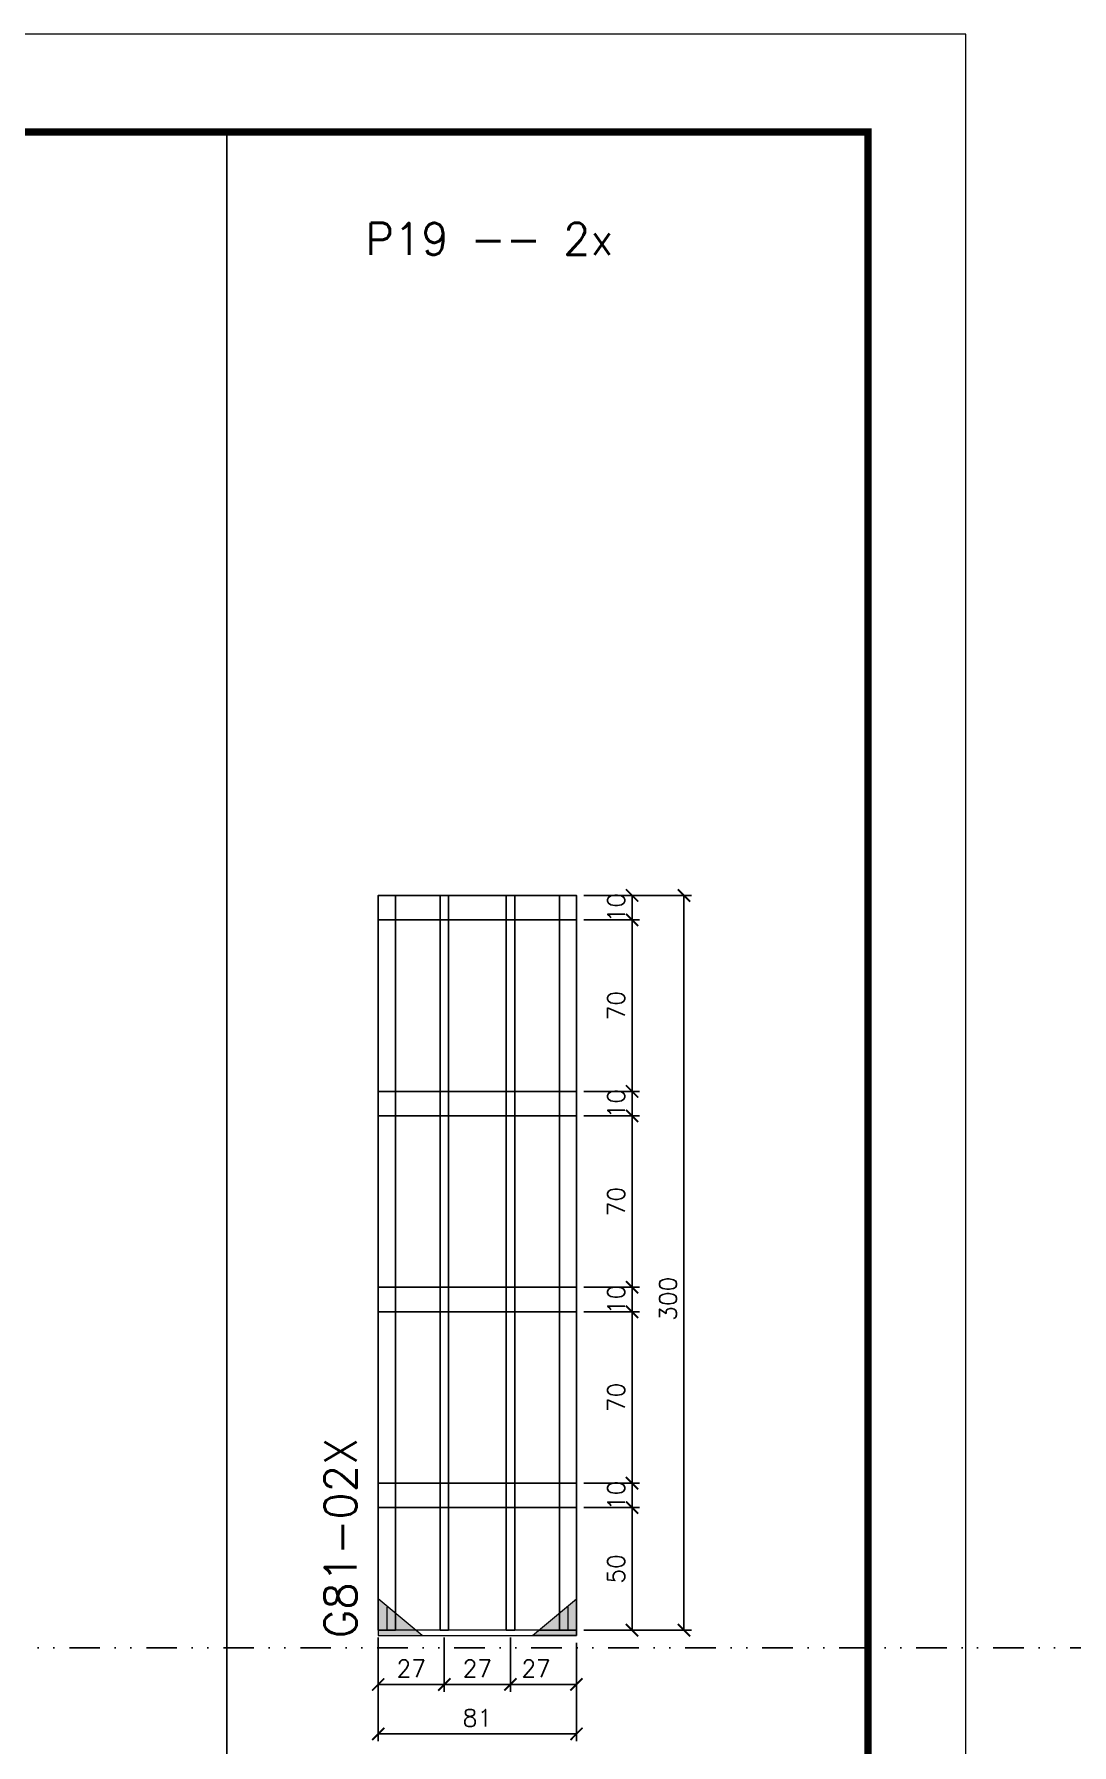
# Model space of a CAD drawing. Extents: x 13770 to 23315, y 867 to 16997.
# Drawn here: x 17089 to 17513, y 8110 to 8808 of the extents above; entities that cross this region are included whole.
import ezdxf

# ---------------------------------------------------------------- set-up
doc = ezdxf.new("R2010")
doc.units = 0
for name, pattern in [('DASHED', [0.75, 0.5, -0.25]), ('DIVIDE2', [0.625, 0.25, -0.125, 0, -0.125, 0, -0.125]), ('HIDDEN', [0.375, 0.25, -0.125])]:
    doc.linetypes.add(name, pattern=pattern)
for name, color, linetype in [('COTA', 241, 'Continuous'), ('Nível', 160, 'Continuous'), ('SARR_2.2x10', 60, 'Continuous'), ('SARR_3.5x7', 81, 'Continuous'), ('SARR_7x7', 40, 'Continuous'), ('Texto Nível', 251, 'Continuous')]:
    doc.layers.add(name, color=color, linetype=linetype)
for name, color, linetype, lineweight in [('Folhas', 255, 'Continuous', 9), ('Madeira', 126, 'Continuous', 18), ('Sarr 2.2x7', 40, 'Continuous', 9), ('SARRAFO DE PRESSAO', 251, 'DASHED', 9), ('Texto Seção', 7, 'Continuous', 15)]:
    doc.layers.add(name, color=color, linetype=linetype, lineweight=lineweight)
doc.styles.add('REGUA-120', font='ROMANS.shx', dxfattribs={"height": 15})
doc.styles.add('ROMANS', font='romans.shx')
doc.dimstyles.new('Cota Paínel', dxfattribs={"dimtxt": 7, "dimasz": 5, "dimexe": 3, "dimexo": 3, "dimgap": 3, "dimtad": 1, "dimdec": 1, "dimzin": 12, "dimdsep": 46, "dimtxsty": 'ROMANS', "dimblk": 'ARCHTICK', "dimcen": 0, "dimclrd": 4, "dimclre": 4, "dimclrt": 1, "dimadec": 1, "dimazin": 3, "dimtfac": 1, "dimtdec": 1, "dimtmove": 0, "dimatfit": 3, "dimldrblk": 'OBLIQUE', "dimfxl": 1, "dimtolj": 1, "dimtzin": 12, "dimarcsym": 0})

# ---------------------------------------------------------------- blocks, each defined once
blk = doc.blocks.new('9999999999')
at = {"layer": 'Folhas'}
blk.add_lwpolyline([(98138.98, 34190.21), (99623.98, 34190.21), (99623.98, 35240.21), (98138.98, 35240.21)], close=True, dxfattribs=at)
at = {"layer": 'Folhas', "color": 30, "const_width": 3}
blk.add_lwpolyline([(98213.98, 34230.21), (99583.98, 34230.21), (99583.98, 35200.21), (98213.98, 35200.21)], close=True, dxfattribs=at)
blk = doc.blocks.new('_ArchTick')
at = {"color": 0, "linetype": 'ByBlock', "const_width": 0.15}
blk.add_lwpolyline([(-0.5, -0.5), (0.5, 0.5)], dxfattribs=at)
blk = doc.blocks.new('*D945')
at = {"layer": 'COTA', "color": 4, "lineweight": -2, "transparency": 16777216}
for p, q in [((17229.4, 8138.58), (17229.4, 8111.4)), ((17310.4, 8138.58), (17310.4, 8111.4)), ((17310.4, 8114.4), (17229.4, 8114.4))]:
    blk.add_line(p, q, dxfattribs=at)
at = {"layer": 'Defpoints', "color": 0, "transparency": 16777216}
for p in [(17229.4, 8141.58), (17310.4, 8141.58), (17229.4, 8114.4)]:
    blk.add_point(p, dxfattribs=at)
at = {"layer": 'COTA', "color": 4, "lineweight": -2, "transparency": 16777216, "xscale": 5, "yscale": 5, "zscale": 5, "rotation": 180}
blk.add_blockref('_ArchTick', (17229.4, 8114.4), dxfattribs=at)
at = {"layer": 'COTA', "color": 4, "lineweight": -2, "transparency": 16777216, "xscale": 5, "yscale": 5, "zscale": 5}
blk.add_blockref('_ArchTick', (17310.4, 8114.4), dxfattribs=at)
at = {"layer": 'COTA', "color": 1, "transparency": 16777216, "insert": (17269.9, 8120.9), "char_height": 7, "attachment_point": 5, "style": 'ROMANS'}
blk.add_mtext('\\A1;81', dxfattribs=at)
blk = doc.blocks.new('_Oblique')
at = {"color": 0, "linetype": 'ByBlock', "lineweight": -2}
blk.add_line((-0.5, -0.5), (0.5, 0.5), dxfattribs=at)
blk = doc.blocks.new('*D946')
at = {"layer": 'COTA', "color": 4, "lineweight": -2, "transparency": 16777216}
for p, q in [((17283.4, 8153.78), (17283.4, 8131.58)), ((17310.4, 8151.58), (17310.4, 8131.58)), ((17283.4, 8134.58), (17310.4, 8134.58))]:
    blk.add_line(p, q, dxfattribs=at)
at = {"layer": 'Defpoints', "color": 0, "transparency": 16777216}
for p in [(17283.4, 8156.78), (17310.4, 8154.58), (17310.4, 8134.58)]:
    blk.add_point(p, dxfattribs=at)
at = {"layer": 'COTA', "color": 4, "lineweight": -2, "transparency": 16777216, "xscale": 5, "yscale": 5, "zscale": 5, "rotation": 180}
blk.add_blockref('_ArchTick', (17283.4, 8134.58), dxfattribs=at)
at = {"layer": 'COTA', "color": 4, "lineweight": -2, "transparency": 16777216, "xscale": 5, "yscale": 5, "zscale": 5}
blk.add_blockref('_ArchTick', (17310.4, 8134.58), dxfattribs=at)
at = {"layer": 'COTA', "color": 1, "transparency": 16777216, "insert": (17293.9, 8141.08), "char_height": 7, "attachment_point": 5, "style": 'ROMANS'}
blk.add_mtext('\\A1;27', dxfattribs=at)
blk = doc.blocks.new('*D947')
at = {"layer": 'COTA', "color": 4, "lineweight": -2, "transparency": 16777216}
for p, q in [((17229.4, 8153.78), (17229.4, 8131.58)), ((17256.4, 8153.78), (17256.4, 8131.58)), ((17229.4, 8134.58), (17256.4, 8134.58))]:
    blk.add_line(p, q, dxfattribs=at)
at = {"layer": 'Defpoints', "color": 0, "transparency": 16777216}
for p in [(17229.4, 8156.78), (17256.4, 8156.78), (17256.4, 8134.58)]:
    blk.add_point(p, dxfattribs=at)
at = {"layer": 'COTA', "color": 4, "lineweight": -2, "transparency": 16777216, "xscale": 5, "yscale": 5, "zscale": 5, "rotation": 180}
blk.add_blockref('_ArchTick', (17229.4, 8134.58), dxfattribs=at)
at = {"layer": 'COTA', "color": 4, "lineweight": -2, "transparency": 16777216, "xscale": 5, "yscale": 5, "zscale": 5}
blk.add_blockref('_ArchTick', (17256.4, 8134.58), dxfattribs=at)
at = {"layer": 'COTA', "color": 1, "transparency": 16777216, "insert": (17242.9, 8141.08), "char_height": 7, "attachment_point": 5, "style": 'ROMANS'}
blk.add_mtext('\\A1;27', dxfattribs=at)
blk = doc.blocks.new('*D948')
at = {"layer": 'COTA', "color": 4, "lineweight": -2, "transparency": 16777216}
for p, q in [((17256.4, 8153.78), (17256.4, 8131.58)), ((17283.4, 8153.78), (17283.4, 8131.58)), ((17256.4, 8134.58), (17283.4, 8134.58))]:
    blk.add_line(p, q, dxfattribs=at)
at = {"layer": 'Defpoints', "color": 0, "transparency": 16777216}
for p in [(17256.4, 8156.78), (17283.4, 8156.78), (17283.4, 8134.58)]:
    blk.add_point(p, dxfattribs=at)
at = {"layer": 'COTA', "color": 4, "lineweight": -2, "transparency": 16777216, "xscale": 5, "yscale": 5, "zscale": 5, "rotation": 180}
blk.add_blockref('_ArchTick', (17256.4, 8134.58), dxfattribs=at)
at = {"layer": 'COTA', "color": 4, "lineweight": -2, "transparency": 16777216, "xscale": 5, "yscale": 5, "zscale": 5}
blk.add_blockref('_ArchTick', (17283.4, 8134.58), dxfattribs=at)
at = {"layer": 'COTA', "color": 1, "transparency": 16777216, "insert": (17269.9, 8141.08), "char_height": 7, "attachment_point": 5, "style": 'ROMANS'}
blk.add_mtext('\\A1;27', dxfattribs=at)
blk = doc.blocks.new('*D949')
at = {"layer": 'COTA', "color": 4, "lineweight": -2, "transparency": 16777216}
for p, q in [((17313.4, 8206.78), (17336.1, 8206.78)), ((17333.1, 8156.78), (17333.1, 8206.78)), ((17313.4, 8156.78), (17336.1, 8156.78))]:
    blk.add_line(p, q, dxfattribs=at)
at = {"layer": 'Defpoints', "color": 0, "transparency": 16777216}
for p in [(17310.4, 8206.78), (17333.1, 8206.78), (17310.4, 8156.78)]:
    blk.add_point(p, dxfattribs=at)
at = {"layer": 'COTA', "color": 4, "lineweight": -2, "transparency": 16777216, "xscale": 5, "yscale": 5, "zscale": 5}
for p, rotation in [((17333.1, 8206.78), 90), ((17333.1, 8156.78), 270)]:
    blk.add_blockref('_ArchTick', p, dxfattribs=dict(at, rotation=rotation))
at = {"layer": 'COTA', "color": 1, "transparency": 16777216, "insert": (17326.6, 8181.78), "char_height": 7, "attachment_point": 5, "rotation": 90, "style": 'ROMANS'}
blk.add_mtext('\\A1;50', dxfattribs=at)
blk = doc.blocks.new('*D950')
at = {"layer": 'COTA', "color": 4, "lineweight": -2, "transparency": 16777216}
for p, q in [((17313.4, 8216.78), (17336.1, 8216.78)), ((17333.1, 8206.78), (17333.1, 8216.78)), ((17313.4, 8206.78), (17336.1, 8206.78))]:
    blk.add_line(p, q, dxfattribs=at)
at = {"layer": 'Defpoints', "color": 0, "transparency": 16777216}
for p in [(17310.4, 8216.78), (17333.1, 8216.78), (17310.4, 8206.78)]:
    blk.add_point(p, dxfattribs=at)
at = {"layer": 'COTA', "color": 4, "lineweight": -2, "transparency": 16777216, "xscale": 5, "yscale": 5, "zscale": 5}
for p, rotation in [((17333.1, 8216.78), 90), ((17333.1, 8206.78), 270)]:
    blk.add_blockref('_ArchTick', p, dxfattribs=dict(at, rotation=rotation))
at = {"layer": 'COTA', "color": 1, "transparency": 16777216, "insert": (17326.6, 8211.78), "char_height": 7, "attachment_point": 5, "rotation": 90, "style": 'ROMANS'}
blk.add_mtext('\\A1;10', dxfattribs=at)
blk = doc.blocks.new('*D951')
at = {"layer": 'COTA', "color": 4, "lineweight": -2, "transparency": 16777216}
for p, q in [((17313.4, 8286.78), (17336.1, 8286.78)), ((17333.1, 8216.78), (17333.1, 8286.78)), ((17313.4, 8216.78), (17336.1, 8216.78))]:
    blk.add_line(p, q, dxfattribs=at)
at = {"layer": 'Defpoints', "color": 0, "transparency": 16777216}
for p in [(17310.4, 8286.78), (17333.1, 8286.78), (17310.4, 8216.78)]:
    blk.add_point(p, dxfattribs=at)
at = {"layer": 'COTA', "color": 4, "lineweight": -2, "transparency": 16777216, "xscale": 5, "yscale": 5, "zscale": 5}
for p, rotation in [((17333.1, 8286.78), 90), ((17333.1, 8216.78), 270)]:
    blk.add_blockref('_ArchTick', p, dxfattribs=dict(at, rotation=rotation))
at = {"layer": 'COTA', "color": 1, "transparency": 16777216, "insert": (17326.6, 8251.78), "char_height": 7, "attachment_point": 5, "rotation": 90, "style": 'ROMANS'}
blk.add_mtext('\\A1;70', dxfattribs=at)
blk = doc.blocks.new('*D952')
at = {"layer": 'COTA', "color": 4, "lineweight": -2, "transparency": 16777216}
for p, q in [((17313.4, 8296.78), (17336.1, 8296.78)), ((17333.1, 8286.78), (17333.1, 8296.78)), ((17313.4, 8286.78), (17336.1, 8286.78))]:
    blk.add_line(p, q, dxfattribs=at)
at = {"layer": 'Defpoints', "color": 0, "transparency": 16777216}
for p in [(17310.4, 8296.78), (17333.1, 8296.78), (17310.4, 8286.78)]:
    blk.add_point(p, dxfattribs=at)
at = {"layer": 'COTA', "color": 4, "lineweight": -2, "transparency": 16777216, "xscale": 5, "yscale": 5, "zscale": 5}
for p, rotation in [((17333.1, 8296.78), 90), ((17333.1, 8286.78), 270)]:
    blk.add_blockref('_ArchTick', p, dxfattribs=dict(at, rotation=rotation))
at = {"layer": 'COTA', "color": 1, "transparency": 16777216, "insert": (17326.6, 8291.78), "char_height": 7, "attachment_point": 5, "rotation": 90, "style": 'ROMANS'}
blk.add_mtext('\\A1;10', dxfattribs=at)
blk = doc.blocks.new('*D953')
at = {"layer": 'COTA', "color": 4, "lineweight": -2, "transparency": 16777216}
for p, q in [((17313.4, 8366.78), (17336.1, 8366.78)), ((17333.1, 8296.78), (17333.1, 8366.78)), ((17313.4, 8296.78), (17336.1, 8296.78))]:
    blk.add_line(p, q, dxfattribs=at)
at = {"layer": 'Defpoints', "color": 0, "transparency": 16777216}
for p in [(17310.4, 8366.78), (17333.1, 8366.78), (17310.4, 8296.78)]:
    blk.add_point(p, dxfattribs=at)
at = {"layer": 'COTA', "color": 4, "lineweight": -2, "transparency": 16777216, "xscale": 5, "yscale": 5, "zscale": 5}
for p, rotation in [((17333.1, 8366.78), 90), ((17333.1, 8296.78), 270)]:
    blk.add_blockref('_ArchTick', p, dxfattribs=dict(at, rotation=rotation))
at = {"layer": 'COTA', "color": 1, "transparency": 16777216, "insert": (17326.6, 8331.78), "char_height": 7, "attachment_point": 5, "rotation": 90, "style": 'ROMANS'}
blk.add_mtext('\\A1;70', dxfattribs=at)
blk = doc.blocks.new('*D954')
at = {"layer": 'COTA', "color": 4, "lineweight": -2, "transparency": 16777216}
for p, q in [((17313.4, 8376.78), (17336.1, 8376.78)), ((17333.1, 8366.78), (17333.1, 8376.78)), ((17313.4, 8366.78), (17336.1, 8366.78))]:
    blk.add_line(p, q, dxfattribs=at)
at = {"layer": 'Defpoints', "color": 0, "transparency": 16777216}
for p in [(17310.4, 8376.78), (17333.1, 8376.78), (17310.4, 8366.78)]:
    blk.add_point(p, dxfattribs=at)
at = {"layer": 'COTA', "color": 4, "lineweight": -2, "transparency": 16777216, "xscale": 5, "yscale": 5, "zscale": 5}
for p, rotation in [((17333.1, 8376.78), 90), ((17333.1, 8366.78), 270)]:
    blk.add_blockref('_ArchTick', p, dxfattribs=dict(at, rotation=rotation))
at = {"layer": 'COTA', "color": 1, "transparency": 16777216, "insert": (17326.6, 8371.78), "char_height": 7, "attachment_point": 5, "rotation": 90, "style": 'ROMANS'}
blk.add_mtext('\\A1;10', dxfattribs=at)
blk = doc.blocks.new('*D955')
at = {"layer": 'COTA', "color": 4, "lineweight": -2, "transparency": 16777216}
for p, q in [((17313.4, 8446.77), (17336.1, 8446.77)), ((17333.1, 8376.78), (17333.1, 8446.77)), ((17313.4, 8376.78), (17336.1, 8376.78))]:
    blk.add_line(p, q, dxfattribs=at)
at = {"layer": 'Defpoints', "color": 0, "transparency": 16777216}
for p in [(17310.4, 8446.77), (17333.1, 8446.77), (17310.4, 8376.78)]:
    blk.add_point(p, dxfattribs=at)
at = {"layer": 'COTA', "color": 4, "lineweight": -2, "transparency": 16777216, "xscale": 5, "yscale": 5, "zscale": 5}
for p, rotation in [((17333.1, 8446.77), 90), ((17333.1, 8376.78), 270)]:
    blk.add_blockref('_ArchTick', p, dxfattribs=dict(at, rotation=rotation))
at = {"layer": 'COTA', "color": 1, "transparency": 16777216, "insert": (17326.6, 8411.78), "char_height": 7, "attachment_point": 5, "rotation": 90, "style": 'ROMANS'}
blk.add_mtext('\\A1;70', dxfattribs=at)
blk = doc.blocks.new('*D956')
at = {"layer": 'COTA', "color": 4, "lineweight": -2, "transparency": 16777216}
for p, q in [((17313.4, 8456.78), (17357.32, 8456.78)), ((17354.32, 8156.74), (17354.32, 8456.78)), ((17313.4, 8156.74), (17357.32, 8156.74))]:
    blk.add_line(p, q, dxfattribs=at)
at = {"layer": 'Defpoints', "color": 0, "transparency": 16777216}
for p in [(17310.4, 8456.78), (17354.32, 8456.78), (17310.4, 8156.74)]:
    blk.add_point(p, dxfattribs=at)
at = {"layer": 'COTA', "color": 4, "lineweight": -2, "transparency": 16777216, "xscale": 5, "yscale": 5, "zscale": 5}
for p, rotation in [((17354.32, 8456.78), 90), ((17354.32, 8156.74), 270)]:
    blk.add_blockref('_ArchTick', p, dxfattribs=dict(at, rotation=rotation))
at = {"layer": 'COTA', "color": 1, "transparency": 16777216, "insert": (17347.82, 8292.08), "char_height": 7, "attachment_point": 5, "rotation": 90, "style": 'ROMANS'}
blk.add_mtext('\\A1;300', dxfattribs=at)
blk = doc.blocks.new('*D957')
at = {"layer": 'COTA', "color": 4, "lineweight": -2, "transparency": 16777216}
for p, q in [((17313.4, 8456.81), (17336.1, 8456.81)), ((17333.1, 8446.81), (17333.1, 8456.81)), ((17313.4, 8446.81), (17336.1, 8446.81))]:
    blk.add_line(p, q, dxfattribs=at)
at = {"layer": 'Defpoints', "color": 0, "transparency": 16777216}
for p in [(17310.4, 8456.81), (17333.1, 8456.81), (17310.4, 8446.81)]:
    blk.add_point(p, dxfattribs=at)
at = {"layer": 'COTA', "color": 4, "lineweight": -2, "transparency": 16777216, "xscale": 5, "yscale": 5, "zscale": 5}
for p, rotation in [((17333.1, 8456.81), 90), ((17333.1, 8446.81), 270)]:
    blk.add_blockref('_ArchTick', p, dxfattribs=dict(at, rotation=rotation))
at = {"layer": 'COTA', "color": 1, "transparency": 16777216, "insert": (17326.6, 8451.81), "char_height": 7, "attachment_point": 5, "rotation": 90, "style": 'ROMANS'}
blk.add_mtext('\\A1;10', dxfattribs=at)

msp = doc.modelspace()

# ---------------------------------------------------------------- hatches: boundary and pattern name
at = {"layer": 'Madeira'}
h = msp.add_hatch(color=252, dxfattribs=at)
h.dxf.hatch_style = 2
h.paths.add_polyline_path([(17229.4, 8169.58), (17229.4, 8154.58), (17247.4, 8154.58)])
h = msp.add_hatch(color=252, dxfattribs=at)
h.dxf.hatch_style = 2
h.paths.add_polyline_path([(17310.4, 8169.58), (17310.4, 8154.58), (17292.4, 8154.58)])

# ---------------------------------------------------------------- linework, layer by layer
at = {"layer": 'Madeira', "color": 1, "linetype": 'HIDDEN'}
for p, q in [((17232.9, 8166.08), (17232.9, 8156.78)), ((17232.9, 8166.08), (17232.9, 8156.78)), ((17306.9, 8166.08), (17306.9, 8156.78)), ((17306.9, 8166.08), (17306.9, 8156.78)), ((17236.4, 8162.58), (17236.4, 8156.78)), ((17239.24, 8156.78), (17229.4, 8156.78)), ((17239.24, 8156.78), (17229.4, 8156.78)), ((17245.2, 8156.78), (17229.4, 8156.78)), ((17294.6, 8156.78), (17310.4, 8156.78)), ((17300.57, 8156.78), (17310.4, 8156.78)), ((17300.57, 8156.78), (17310.4, 8156.78))]:
    msp.add_line(p, q, dxfattribs=at)
at = {"layer": 'Madeira'}
msp.add_line((17229.4, 8156.78), (17229.4, 8154.58), dxfattribs=at)
msp.add_line((17229.4, 8156.78), (17229.4, 8154.58), dxfattribs=at)
msp.add_line((17229.4, 8156.78), (17229.4, 8154.58), dxfattribs=at)
at = {"layer": 'Madeira', "color": 0}
for points in [[(17229.4, 8169.58), (17229.4, 8154.58), (17247.4, 8154.58), (17229.4, 8169.58)], [(17310.4, 8169.58), (17310.4, 8154.58), (17292.4, 8154.58), (17310.4, 8169.58)]]:
    msp.add_lwpolyline(points, dxfattribs=at)
at = {"layer": 'Nível', "color": 4, "linetype": 'DIVIDE2', "ltscale": 50}
msp.add_line((13769.54, 8149.58), (21112.79, 8149.58), dxfattribs=at)
at = {"layer": 'Sarr 2.2x7'}
msp.add_lwpolyline([(17310.4, 8156.78), (17229.4, 8156.78), (17229.4, 8154.58), (17310.4, 8154.58)], close=True, dxfattribs=at)
at = {"layer": 'SARR_2.2x10'}
for points in [[(17229.4, 8456.81), (17310.4, 8456.81), (17310.4, 8446.81), (17229.4, 8446.81)], [(17229.4, 8376.78), (17310.4, 8376.78), (17310.4, 8366.78), (17229.4, 8366.78)], [(17229.4, 8296.78), (17310.4, 8296.78), (17310.4, 8286.78), (17229.4, 8286.78)], [(17229.4, 8216.78), (17310.4, 8216.78), (17310.4, 8206.78), (17229.4, 8206.78)]]:
    msp.add_lwpolyline(points, close=True, dxfattribs=at)
at = {"layer": 'SARR_3.5x7'}
for p, q in [((17254.65, 8156.78), (17254.65, 8456.78)), ((17254.65, 8456.78), (17256.4, 8456.78)), ((17258.15, 8456.78), (17256.4, 8456.78)), ((17258.15, 8156.78), (17258.15, 8456.78)), ((17281.65, 8156.78), (17281.65, 8456.78)), ((17281.65, 8456.78), (17283.4, 8456.78)), ((17285.15, 8456.78), (17283.4, 8456.78)), ((17285.15, 8156.78), (17285.15, 8456.78)), ((17254.65, 8156.78), (17256.4, 8156.78)), ((17258.15, 8156.78), (17256.4, 8156.78)), ((17281.65, 8156.78), (17283.4, 8156.78)), ((17285.15, 8156.78), (17283.4, 8156.78))]:
    msp.add_line(p, q, dxfattribs=at)
at = {"layer": 'SARR_7x7'}
for points in [[(17229.4, 8156.78), (17236.4, 8156.78), (17236.4, 8456.78), (17229.4, 8456.78)], [(17303.4, 8156.78), (17310.4, 8156.78), (17310.4, 8456.78), (17303.4, 8456.78)]]:
    msp.add_lwpolyline(points, close=True, dxfattribs=at)
at = {"layer": 'Texto Nível'}
msp.add_line((17167.54, 7997.74), (17167.54, 8768.49), dxfattribs=at)

# ---------------------------------------------------------------- block references
at = {"layer": 'SARRAFO DE PRESSAO', "color": 6, "linetype": 'ByBlock'}
msp.add_blockref('9999999999', (-82154.48, -26431.71), dxfattribs=at)

# ---------------------------------------------------------------- texts
at = {"layer": 'Texto Seção', "style": 'REGUA-120'}
msp.add_text('G81-02X', height=13, rotation=90, dxfattribs=at).set_placement((17220.5, 8153.46))
at = {"layer": 'Texto Seção', "insert": (17224.16, 8718.4), "char_height": 13, "width": 285.3299, "attachment_point": 7, "style": 'REGUA-120'}
msp.add_mtext('\\pxt2;P19 -- 2x', dxfattribs=at)

# ---------------------------------------------------------------- dimensions: what is measured, and where the dimension line sits
at = {"layer": 'COTA'}
for base, p1, p2, picture, middle in [((17333.1, 8456.81), (17310.4, 8446.81), (17310.4, 8456.81), '*D957', (17333.1, 8451.81)), ((17354.32, 8456.78), (17310.4, 8156.74), (17310.4, 8456.78), '*D956', (17354.32, 8292.08)), ((17333.1, 8376.78), (17310.4, 8366.78), (17310.4, 8376.78), '*D954', (17333.1, 8371.78)), ((17333.1, 8296.78), (17310.4, 8286.78), (17310.4, 8296.78), '*D952', (17333.1, 8291.78)), ((17333.1, 8216.78), (17310.4, 8206.78), (17310.4, 8216.78), '*D950', (17333.1, 8211.78))]:
    dim = msp.add_linear_dim(base=base, p1=p1, p2=p2, angle=90, dimstyle='Cota Paínel', dxfattribs=at)
    dim.commit()
    dim.dimension.update_dxf_attribs({"geometry": picture, "text_midpoint": middle, "dimtype": 160})
for base, p1, p2, angle, picture, middle in [((17333.1, 8446.77), (17310.4, 8376.78), (17310.4, 8446.77), 90, '*D955', (17326.6, 8411.78)), ((17333.1, 8366.78), (17310.4, 8296.78), (17310.4, 8366.78), 90, '*D953', (17326.6, 8331.78)), ((17333.1, 8286.78), (17310.4, 8216.78), (17310.4, 8286.78), 90, '*D951', (17326.6, 8251.78)), ((17333.1, 8206.78), (17310.4, 8156.78), (17310.4, 8206.78), 90, '*D949', (17326.6, 8181.78)), ((17229.4, 8114.4), (17310.4, 8141.58), (17229.4, 8141.58), 180, '*D945', (17269.9, 8120.9))]:
    dim = msp.add_linear_dim(base=base, p1=p1, p2=p2, angle=angle, dimstyle='Cota Paínel', dxfattribs=at)
    dim.commit()
    dim.dimension.update_dxf_attribs({"geometry": picture, "text_midpoint": middle})
for base, p1, p2, picture, middle in [((17256.4, 8134.58), (17229.4, 8156.78), (17256.4, 8156.78), '*D947', (17242.9, 8141.08)), ((17283.4, 8134.58), (17256.4, 8156.78), (17283.4, 8156.78), '*D948', (17269.9, 8141.08))]:
    dim = msp.add_linear_dim(base=base, p1=p1, p2=p2, dimstyle='Cota Paínel', dxfattribs=at)
    dim.commit()
    dim.dimension.update_dxf_attribs({"geometry": picture, "text_midpoint": middle})
dim = msp.add_linear_dim(base=(17310.4, 8134.58), p1=(17283.4, 8156.78), p2=(17310.4, 8154.58), dimstyle='Cota Paínel', dxfattribs=at)
dim.commit()
dim.dimension.update_dxf_attribs({"geometry": '*D946', "text_midpoint": (17293.9, 8134.58), "dimtype": 160})

doc.saveas('drawing.dxf')
